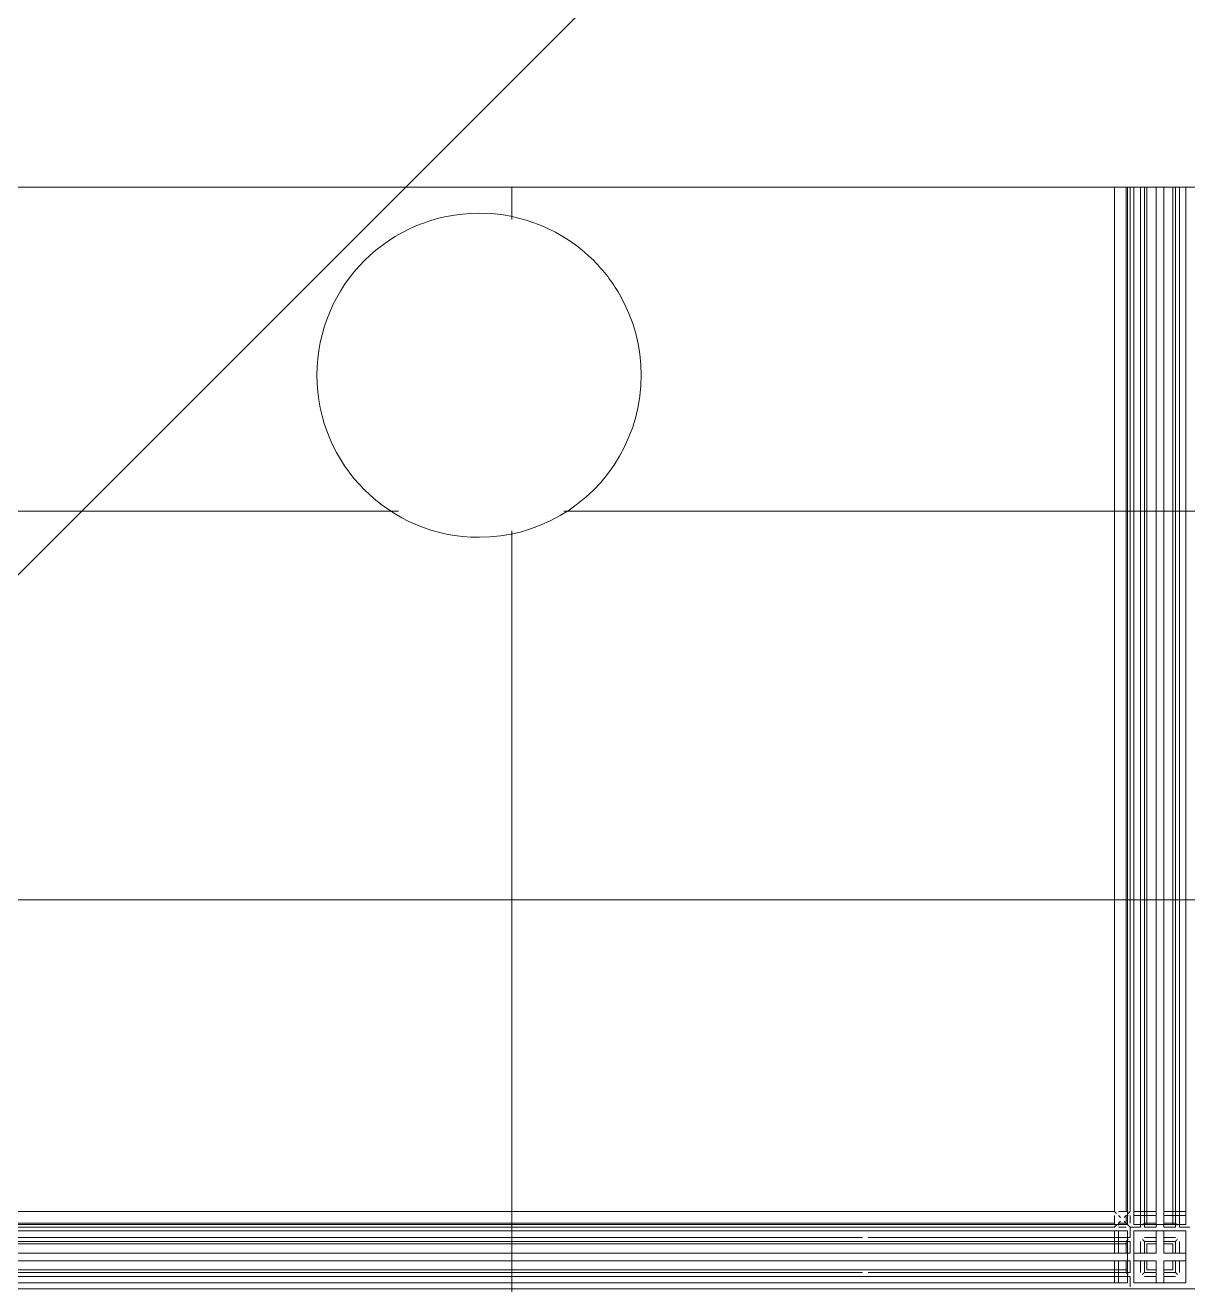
# Model space of a CAD drawing. Header units: millimetres. Extents: x -57519 to 497916, y -349472 to 446842.
# Drawn here: x 314153 to 315049, y 44111 to 45082 of the extents above; entities that cross this region are included whole.
import ezdxf

# ---------------------------------------------------------------- set-up
doc = ezdxf.new("R2010")
doc.units = ezdxf.units.MM
for name, color, linetype, lineweight in [('A-CLNG', 13, 'Continuous', 5), ('A-DETL-GENF', 92, 'Continuous', 5), ('A-FLOR', 192, 'Continuous', 5), ('A-FLOR-PATT', 8, 'Continuous', 5), ('E-LITE-EQPM', 33, 'Continuous', 5)]:
    doc.layers.add(name, color=color, linetype=linetype, lineweight=lineweight)

# ---------------------------------------------------------------- blocks, each defined once
blk = doc.blocks.new('Ceilings 10 - Ceilings 10-14177161-SITE COVERAGE')
at = {"layer": 'A-CLNG'}
for p, q in [((66229.29, 44957.49), (66229.29, 44167.49)), ((66238.29, 44957.49), (66238.29, 44167.49)), ((66239.29, 44957.49), (66239.29, 44157.49)), ((66239.29, 44157.49), (66239.29, 44957.49)), ((66239.29, 44167.49), (66239.29, 44957.49)), ((66239.29, 44167.49), (66239.29, 44957.49)), ((66241.29, 44167.49), (66241.29, 44957.49)), ((66244.29, 44157.49), (66244.29, 44957.49)), ((66244.29, 44157.49), (66244.29, 44957.49)), ((66249.29, 44167.49), (66249.29, 44957.49)), ((66249.29, 44167.49), (66249.29, 44957.49)), ((66252.29, 44167.49), (66252.29, 44957.49)), ((66252.29, 44957.49), (66252.29, 44157.49)), ((66254.29, 44957.49), (66254.29, 44157.49)), ((66254.29, 44157.49), (66254.29, 44957.49)), ((66261.29, 44957.49), (66261.29, 44167.49)), ((66261.29, 44157.49), (66261.29, 44957.49)), ((66267.29, 44957.49), (66267.29, 44157.49)), ((66267.29, 44167.49), (66267.29, 44957.49)), ((66274.29, 44957.49), (66274.29, 44157.49)), ((66274.29, 44157.49), (66274.29, 44957.49)), ((66276.29, 44957.49), (66276.29, 44167.49)), ((66276.29, 44157.49), (66276.29, 44957.49)), ((66279.29, 44957.49), (66279.29, 44167.49)), ((66279.29, 44167.49), (66279.29, 44957.49)), ((66284.29, 44957.49), (66284.29, 44157.49)), ((66284.29, 44157.49), (66284.29, 44957.49)), ((66229.29, 44167.49), (65249.29, 44167.49)), ((66229.29, 44164.49), (66229.29, 44164.28)), ((66229.29, 44164.28), (66229.29, 44164.49)), ((66232.29, 44167.49), (66233.79, 44167.49)), ((66232.73, 44167.49), (66232.29, 44167.49)), ((66233.79, 44167.49), (66232.73, 44167.49)), ((66233.79, 44167.49), (66239.29, 44167.49)), ((66236.79, 44167.49), (66233.79, 44167.49)), ((66238.29, 44167.49), (66236.79, 44167.49)), ((66238.34, 44167.49), (66238.29, 44167.49)), ((66238.29, 44164.49), (66238.29, 44158.49)), ((66238.29, 44164.49), (66238.34, 44164.49)), ((66239.04, 44167.49), (66238.34, 44167.49)), ((66238.34, 44164.49), (66239.04, 44164.49)), ((66239.4, 44167.49), (66239.04, 44167.49)), ((66239.04, 44164.49), (66239.4, 44164.49)), ((66239.29, 44157.49), (66239.29, 44164.49)), ((66239.29, 44164.49), (66239.29, 44162.99)), ((66239.79, 44167.49), (66239.4, 44167.49)), ((66239.4, 44164.49), (66239.79, 44164.49)), ((66241.29, 44158.49), (66241.29, 44164.49)), ((66241.29, 44164.49), (66241.29, 44163.74)), ((66244.29, 44167.49), (66250.79, 44167.49)), ((66261.29, 44167.49), (66244.29, 44167.49)), ((66250.79, 44164.49), (66244.29, 44164.49)), ((66244.29, 44164.49), (66261.29, 44164.49)), ((66249.29, 44157.49), (66249.29, 44167.49)), ((66249.29, 44167.49), (66249.29, 44167.43)), ((66249.29, 44167.43), (66249.29, 44165.99)), ((66249.29, 44165.99), (66249.29, 44157.49)), ((66249.29, 44162.99), (66249.29, 44164.49)), ((66249.29, 44158.49), (66249.29, 44164.49)), ((66252.24, 44167.49), (66250.79, 44167.49)), ((66250.79, 44164.49), (66252.29, 44164.49)), ((66252.29, 44167.49), (66252.24, 44167.49)), ((66252.29, 44165.99), (66252.29, 44167.49)), ((66252.29, 44157.49), (66252.29, 44165.99)), ((66252.29, 44158.49), (66252.29, 44164.49)), ((66252.29, 44164.49), (66252.29, 44162.99)), ((66261.29, 44167.49), (66261.29, 44165.99)), ((66261.29, 44165.99), (66261.29, 44157.49)), ((66261.29, 44164.49), (66261.29, 44157.49)), ((66261.29, 44162.99), (66261.29, 44164.49)), ((66283.99, 44167.49), (66267.29, 44167.49)), ((66267.29, 44165.99), (66267.29, 44167.49)), ((66267.29, 44157.49), (66267.29, 44165.99)), ((66267.29, 44164.49), (66284.08, 44164.49)), ((66267.29, 44164.49), (66267.29, 44162.99)), ((66267.29, 44157.49), (66267.29, 44164.49)), ((66276.29, 44167.49), (66276.29, 44165.99)), ((66276.34, 44167.49), (66276.29, 44167.49)), ((66276.29, 44165.99), (66276.29, 44157.49)), ((66276.29, 44164.49), (66276.29, 44158.49)), ((66276.29, 44162.99), (66276.29, 44164.49)), ((66276.29, 44164.49), (66277.79, 44164.49)), ((66277.79, 44167.49), (66276.34, 44167.49)), ((66277.79, 44167.49), (66283.99, 44167.49)), ((66284.08, 44164.49), (66277.79, 44164.49)), ((66279.29, 44167.49), (66279.29, 44157.49)), ((66279.29, 44167.43), (66279.29, 44167.49)), ((66279.29, 44165.99), (66279.29, 44167.43)), ((66279.29, 44157.49), (66279.29, 44165.99)), ((66279.29, 44158.49), (66279.29, 44164.49)), ((66279.29, 44164.49), (66279.29, 44162.99)), ((65239.29, 44157.49), (66239.29, 44157.49)), ((66239.29, 44157.49), (65239.29, 44157.49)), ((66229.29, 44158.49), (65249.29, 44158.49)), ((65249.29, 44157.49), (66229.29, 44157.49)), ((66229.29, 44157.49), (65249.29, 44157.49)), ((66229.29, 44155.49), (65249.29, 44155.49)), ((66229.29, 44164.28), (66229.29, 44163.37)), ((66229.29, 44163.37), (66229.29, 44164.28)), ((66229.29, 44163.37), (66229.29, 44162.99)), ((66229.29, 44162.99), (66229.29, 44163.37)), ((66229.29, 44162.99), (66229.29, 44157.49)), ((66229.29, 44159.99), (66229.29, 44162.99)), ((66229.29, 44159.24), (66229.29, 44159.99)), ((66229.29, 44158.69), (66229.29, 44159.24)), ((66229.29, 44158.49), (66229.29, 44158.69)), ((66229.29, 44158.43), (66229.29, 44158.49)), ((66229.29, 44158.05), (66229.29, 44158.43)), ((66229.29, 44157.74), (66229.29, 44158.05)), ((66229.29, 44157.37), (66229.29, 44157.74)), ((66229.29, 44156.99), (66229.29, 44157.37)), ((66238.29, 44158.49), (66232.29, 44158.49)), ((66232.29, 44158.49), (66232.29, 44158.43)), ((66232.29, 44158.43), (66232.29, 44157.74)), ((66232.29, 44157.74), (66232.29, 44157.37)), ((66232.29, 44157.49), (66239.29, 44157.49)), ((66232.29, 44157.49), (66233.79, 44157.49)), ((66232.29, 44157.37), (66232.29, 44156.99)), ((66238.29, 44155.49), (66232.29, 44155.49)), ((66232.29, 44155.49), (66233.79, 44155.49)), ((66233.79, 44157.49), (66239.29, 44157.49)), ((66233.79, 44155.49), (66236.79, 44155.49)), ((66236.79, 44155.49), (66238.24, 44155.49)), ((66238.24, 44155.49), (66238.29, 44155.49)), ((66239.29, 44157.49), (66239.29, 44162.99)), ((66241.29, 44163.74), (66241.29, 44162.99)), ((66241.29, 44162.99), (66241.29, 44159.99)), ((66241.29, 44159.99), (66241.29, 44159.6)), ((66241.29, 44159.6), (66241.29, 44159.24)), ((66241.29, 44159.24), (66241.29, 44158.69)), ((66241.29, 44158.69), (66241.29, 44158.49)), ((66249.29, 44155.49), (66241.29, 44155.49)), ((66241.29, 44147.49), (66241.29, 44155.49)), ((66244.29, 44157.49), (66284.29, 44157.49)), ((66284.29, 44157.49), (66244.29, 44157.49)), ((66249.29, 44159.99), (66249.29, 44162.99)), ((66249.29, 44158.49), (66249.29, 44159.99)), ((66249.29, 44156.99), (66249.29, 44155.49)), ((66252.29, 44162.99), (66252.29, 44159.99)), ((66252.29, 44159.99), (66252.29, 44158.49)), ((66261.29, 44158.49), (66252.29, 44158.49)), ((66252.29, 44156.6), (66252.29, 44156.99)), ((66252.29, 44155.54), (66252.29, 44156.6)), ((66252.29, 44155.49), (66252.29, 44155.54)), ((66261.29, 44155.49), (66252.29, 44155.49)), ((66261.29, 44159.99), (66261.29, 44162.99)), ((66261.29, 44158.49), (66261.29, 44159.99)), ((66261.29, 44157.37), (66261.29, 44158.49)), ((66261.29, 44156.99), (66261.29, 44157.37)), ((66261.29, 44156.99), (66261.29, 44155.92)), ((66261.29, 44155.92), (66261.29, 44155.49)), ((66267.29, 44162.99), (66267.29, 44159.99)), ((66267.29, 44159.99), (66267.29, 44158.49)), ((66276.29, 44158.49), (66267.29, 44158.49)), ((66267.29, 44158.49), (66267.29, 44157.37)), ((66267.29, 44157.37), (66267.29, 44156.99)), ((66267.29, 44155.49), (66267.29, 44156.99)), ((66276.29, 44155.49), (66267.29, 44155.49)), ((66276.29, 44159.99), (66276.29, 44162.99)), ((66276.29, 44158.49), (66276.29, 44159.99)), ((66276.29, 44156.99), (66276.29, 44156.6)), ((66276.29, 44156.6), (66276.29, 44155.49)), ((66279.29, 44162.99), (66279.29, 44159.99)), ((66279.29, 44159.99), (66279.29, 44158.49)), ((66279.29, 44156.6), (66279.29, 44156.99)), ((66279.29, 44155.49), (66279.29, 44156.6)), ((66287.29, 44155.49), (66279.29, 44155.49)), ((65239.29, 44152.49), (66239.29, 44152.49)), ((66239.29, 44152.49), (65239.29, 44152.49)), ((65249.29, 44147.49), (66034.88, 44147.49)), ((66034.88, 44147.49), (65249.29, 44147.49)), ((66039.29, 44147.49), (66229.29, 44147.49)), ((66229.29, 44147.49), (66039.29, 44147.49)), ((66229.29, 44152.49), (66229.29, 44135.49)), ((66229.29, 44145.99), (66229.29, 44152.49)), ((66229.29, 44147.49), (66239.29, 44147.49)), ((66229.29, 44147.49), (66229.34, 44147.49)), ((66229.29, 44144.54), (66229.29, 44145.99)), ((66229.34, 44147.49), (66230.79, 44147.49)), ((66239.29, 44147.49), (66230.79, 44147.49)), ((66232.29, 44135.49), (66232.29, 44152.49)), ((66232.29, 44152.49), (66232.29, 44145.99)), ((66238.29, 44147.49), (66232.29, 44147.49)), ((66233.79, 44147.49), (66232.29, 44147.49)), ((66232.29, 44145.99), (66232.29, 44144.49)), ((66236.79, 44147.49), (66233.79, 44147.49)), ((66238.29, 44147.49), (66236.79, 44147.49)), ((66239.29, 44152.49), (66239.29, 44112.49)), ((66239.29, 44112.49), (66239.29, 44152.49)), ((66239.79, 44147.49), (66240.18, 44147.49)), ((66240.18, 44147.49), (66240.85, 44147.49)), ((66240.85, 44147.49), (66241.24, 44147.49)), ((66241.24, 44147.49), (66241.29, 44147.49)), ((66284.29, 44152.49), (66244.29, 44152.49)), ((66244.29, 44112.49), (66244.29, 44152.49)), ((66244.29, 44112.49), (66244.29, 44152.49)), ((66244.29, 44152.49), (66284.29, 44152.49)), ((66252.29, 44147.49), (66254.29, 44147.49)), ((66261.29, 44147.49), (66252.29, 44147.49)), ((66254.29, 44147.49), (66261.29, 44147.49)), ((66261.29, 44152.49), (66261.29, 44135.49)), ((66261.29, 44135.49), (66261.29, 44152.49)), ((66261.29, 44145.99), (66261.29, 44152.49)), ((66261.29, 44147.49), (66261.29, 44142.49)), ((66261.29, 44144.49), (66261.29, 44145.99)), ((66267.29, 44152.49), (66267.29, 44135.49)), ((66267.29, 44152.49), (66267.29, 44145.99)), ((66267.29, 44135.49), (66267.29, 44152.49)), ((66267.29, 44147.49), (66274.29, 44147.49)), ((66276.29, 44147.49), (66267.29, 44147.49)), ((66267.29, 44142.49), (66267.29, 44147.49)), ((66267.29, 44145.99), (66267.29, 44144.49)), ((66274.29, 44147.49), (66276.29, 44147.49)), ((66284.29, 44152.49), (66284.29, 44112.49)), ((66284.29, 44112.49), (66284.29, 44152.49)), ((66239.29, 44144.49), (65239.29, 44144.49)), ((65239.29, 44142.49), (66239.29, 44142.49)), ((66239.29, 44142.49), (65239.29, 44142.49)), ((65239.29, 44135.49), (66239.29, 44135.49)), ((65249.29, 44144.49), (66229.29, 44144.49)), ((66229.29, 44135.49), (65249.29, 44135.49)), ((66229.29, 44144.49), (66229.29, 44144.54)), ((66230.79, 44144.49), (66229.29, 44144.49)), ((66229.29, 44135.49), (66230.79, 44135.49)), ((66230.79, 44144.49), (66239.29, 44144.49)), ((66239.29, 44135.49), (66230.79, 44135.49)), ((66232.29, 44144.49), (66238.29, 44144.49)), ((66232.29, 44144.49), (66233.79, 44144.49)), ((66239.29, 44135.49), (66232.29, 44135.49)), ((66233.79, 44135.49), (66232.29, 44135.49)), ((66233.79, 44144.49), (66236.79, 44144.49)), ((66236.79, 44135.49), (66233.79, 44135.49)), ((66236.79, 44144.49), (66238.29, 44144.49)), ((66238.29, 44135.49), (66236.79, 44135.49)), ((66238.29, 44144.49), (66238.29, 44135.49)), ((66239.4, 44135.49), (66238.29, 44135.49)), ((66239.79, 44135.49), (66239.4, 44135.49)), ((66241.29, 44144.49), (66239.79, 44144.49)), ((66239.79, 44135.49), (66240.18, 44135.49)), ((66240.18, 44135.49), (66240.85, 44135.49)), ((66240.85, 44135.49), (66241.09, 44135.49)), ((66241.09, 44135.49), (66241.29, 44135.49)), ((66241.29, 44135.49), (66241.29, 44144.49)), ((66244.29, 44135.49), (66250.79, 44135.49)), ((66261.29, 44135.49), (66244.29, 44135.49)), ((66244.29, 44135.49), (66261.29, 44135.49)), ((66249.29, 44142.49), (66249.29, 44144.49)), ((66249.29, 44135.49), (66249.29, 44144.49)), ((66249.29, 44135.49), (66249.29, 44142.49)), ((66254.29, 44135.49), (66249.29, 44135.49)), ((66252.29, 44135.49), (66250.79, 44135.49)), ((66252.29, 44144.49), (66261.29, 44144.49)), ((66252.29, 44135.49), (66252.29, 44144.49)), ((66252.29, 44144.49), (66252.29, 44135.49)), ((66261.29, 44144.49), (66252.29, 44144.49)), ((66252.29, 44135.49), (66254.29, 44135.49)), ((66254.29, 44142.49), (66254.29, 44135.49)), ((66254.29, 44142.49), (66261.29, 44142.49)), ((66261.29, 44142.49), (66254.29, 44142.49)), ((66254.29, 44135.49), (66254.29, 44142.49)), ((66261.29, 44142.49), (66261.29, 44144.49)), ((66267.29, 44144.49), (66276.29, 44144.49)), ((66276.29, 44144.49), (66267.29, 44144.49)), ((66267.29, 44144.49), (66267.29, 44142.49)), ((66267.29, 44142.49), (66274.29, 44142.49)), ((66274.29, 44142.49), (66267.29, 44142.49)), ((66267.29, 44135.49), (66284.29, 44135.49)), ((66284.29, 44135.49), (66267.29, 44135.49)), ((66274.29, 44142.49), (66274.29, 44135.49)), ((66274.29, 44135.49), (66274.29, 44142.49)), ((66279.29, 44135.49), (66274.29, 44135.49)), ((66274.29, 44135.49), (66276.29, 44135.49)), ((66276.29, 44144.49), (66276.29, 44135.49)), ((66276.29, 44135.49), (66276.29, 44144.49)), ((66277.79, 44135.49), (66276.29, 44135.49)), ((66277.79, 44135.49), (66284.29, 44135.49)), ((66279.29, 44144.49), (66279.29, 44142.49)), ((66279.29, 44135.49), (66279.29, 44144.49)), ((66279.29, 44142.49), (66279.29, 44135.49)), ((66239.29, 44129.49), (65239.29, 44129.49)), ((65249.29, 44129.49), (66229.29, 44129.49)), ((66230.79, 44129.49), (66229.29, 44129.49)), ((66229.29, 44129.49), (66229.29, 44112.89)), ((66230.79, 44129.49), (66239.29, 44129.49)), ((66232.29, 44129.49), (66239.29, 44129.49)), ((66232.29, 44112.77), (66232.29, 44129.49)), ((66232.29, 44129.49), (66233.79, 44129.49)), ((66233.79, 44129.49), (66236.79, 44129.49)), ((66236.79, 44129.49), (66238.29, 44129.49)), ((66238.29, 44129.49), (66238.29, 44120.49)), ((66238.29, 44129.49), (66239.4, 44129.49)), ((66239.4, 44129.49), (66239.79, 44129.49)), ((66240.54, 44129.49), (66239.79, 44129.49)), ((66241.24, 44129.49), (66240.54, 44129.49)), ((66241.29, 44129.49), (66241.24, 44129.49)), ((66241.29, 44120.49), (66241.29, 44129.49)), ((66250.79, 44129.49), (66244.29, 44129.49)), ((66244.29, 44129.49), (66261.29, 44129.49)), ((66261.29, 44129.49), (66244.29, 44129.49)), ((66249.29, 44129.49), (66254.29, 44129.49)), ((66249.29, 44122.49), (66249.29, 44129.49)), ((66249.29, 44120.49), (66249.29, 44129.49)), ((66250.79, 44129.49), (66252.29, 44129.49)), ((66252.29, 44120.49), (66252.29, 44129.49)), ((66254.29, 44129.49), (66252.29, 44129.49)), ((66252.29, 44129.49), (66252.29, 44120.49)), ((66254.29, 44129.49), (66254.29, 44122.49)), ((66254.29, 44122.49), (66254.29, 44129.49)), ((66261.29, 44129.49), (66261.29, 44112.49)), ((66261.29, 44112.49), (66261.29, 44129.49)), ((66267.29, 44129.49), (66284.29, 44129.49)), ((66267.29, 44129.49), (66267.29, 44112.49)), ((66284.29, 44129.49), (66267.29, 44129.49)), ((66267.29, 44112.49), (66267.29, 44129.49)), ((66274.29, 44129.49), (66279.29, 44129.49)), ((66274.29, 44129.49), (66274.29, 44122.49)), ((66276.29, 44129.49), (66274.29, 44129.49)), ((66274.29, 44122.49), (66274.29, 44129.49)), ((66276.29, 44129.49), (66276.29, 44120.49)), ((66276.29, 44120.49), (66276.29, 44129.49)), ((66276.29, 44129.49), (66277.79, 44129.49)), ((66284.29, 44129.49), (66277.79, 44129.49)), ((66279.29, 44129.49), (66279.29, 44122.49)), ((66279.29, 44120.49), (66279.29, 44129.49)), ((65239.29, 44122.49), (66239.29, 44122.49)), ((66239.29, 44122.49), (65239.29, 44122.49)), ((65239.29, 44120.49), (66034.88, 44120.49)), ((66034.88, 44120.49), (65249.29, 44120.49)), ((66229.29, 44117.49), (65249.29, 44117.49)), ((66229.29, 44117.49), (65249.29, 44117.49)), ((66229.29, 44120.49), (66039.29, 44120.49)), ((66039.29, 44120.49), (66239.29, 44120.49)), ((66229.29, 44120.49), (66230.79, 44120.49)), ((66229.29, 44120.43), (66229.29, 44120.49)), ((66229.29, 44118.99), (66229.29, 44120.43)), ((66229.29, 44112.89), (66229.29, 44118.99)), ((66239.29, 44117.49), (66229.29, 44117.49)), ((66229.34, 44117.49), (66229.29, 44117.49)), ((66230.79, 44117.49), (66229.34, 44117.49)), ((66239.29, 44120.49), (66230.79, 44120.49)), ((66230.79, 44117.49), (66239.29, 44117.49)), ((66238.29, 44120.49), (66232.29, 44120.49)), ((66232.29, 44120.49), (66232.29, 44118.99)), ((66233.79, 44120.49), (66232.29, 44120.49)), ((66232.29, 44118.99), (66232.29, 44112.77)), ((66238.29, 44117.49), (66232.29, 44117.49)), ((66232.29, 44117.49), (66233.79, 44117.49)), ((66236.79, 44120.49), (66233.79, 44120.49)), ((66233.79, 44117.49), (66236.79, 44117.49)), ((66238.29, 44120.49), (66236.79, 44120.49)), ((66236.79, 44117.49), (66238.29, 44117.49)), ((66239.79, 44120.49), (66240.54, 44120.49)), ((66240.54, 44117.49), (66239.79, 44117.49)), ((66240.54, 44120.49), (66241.29, 44120.49)), ((66240.85, 44117.49), (66240.54, 44117.49)), ((66241.09, 44117.49), (66240.85, 44117.49)), ((66241.29, 44117.49), (66241.09, 44117.49)), ((66241.29, 44109.49), (66241.29, 44117.49)), ((66249.29, 44120.49), (66249.29, 44122.49)), ((66261.29, 44120.49), (66252.29, 44120.49)), ((66252.29, 44120.49), (66261.29, 44120.49)), ((66254.29, 44117.49), (66252.29, 44117.49)), ((66261.29, 44117.49), (66252.29, 44117.49)), ((66254.29, 44122.49), (66261.29, 44122.49)), ((66261.29, 44122.49), (66254.29, 44122.49)), ((66261.29, 44117.49), (66254.29, 44117.49)), ((66261.29, 44122.49), (66261.29, 44117.49)), ((66261.29, 44120.49), (66261.29, 44122.49)), ((66261.29, 44118.99), (66261.29, 44120.49)), ((66261.29, 44112.49), (66261.29, 44118.99)), ((66267.29, 44122.49), (66274.29, 44122.49)), ((66274.29, 44122.49), (66267.29, 44122.49)), ((66267.29, 44122.49), (66267.29, 44120.49)), ((66267.29, 44117.49), (66267.29, 44122.49)), ((66276.29, 44120.49), (66267.29, 44120.49)), ((66267.29, 44120.49), (66276.29, 44120.49)), ((66267.29, 44120.49), (66267.29, 44118.99)), ((66267.29, 44118.99), (66267.29, 44112.49)), ((66274.29, 44117.49), (66267.29, 44117.49)), ((66276.29, 44117.49), (66267.29, 44117.49)), ((66276.29, 44117.49), (66274.29, 44117.49)), ((66279.29, 44122.49), (66279.29, 44120.49)), ((66239.29, 44112.49), (65239.29, 44112.49)), ((66239.29, 44112.49), (65239.29, 44112.49)), ((66244.29, 44112.49), (66284.29, 44112.49)), ((66284.29, 44112.49), (66244.29, 44112.49))]:
    blk.add_line(p, q, dxfattribs=at)
for points in [[(66229.29, 44167.49), (66229.29, 44167.48), (66229.3, 44167.47), (66229.33, 44167.45), (66229.35, 44167.43)], [(66229.35, 44167.43), (66229.33, 44167.45), (66229.3, 44167.47), (66229.29, 44167.48), (66229.29, 44167.49)], [(66237.36, 44163.56), (66237.41, 44163.6), (66237.5, 44163.69), (66237.63, 44163.83), (66237.76, 44163.96), (66237.88, 44164.08), (66237.99, 44164.19), (66238.09, 44164.29), (66238.18, 44164.37), (66238.24, 44164.44), (66238.28, 44164.47), (66238.29, 44164.48), (66238.29, 44164.49)], [(66240.88, 44167.07), (66240.92, 44167.11), (66240.99, 44167.19), (66241.09, 44167.29), (66241.18, 44167.37), (66241.22, 44167.41), (66241.24, 44167.43)], [(66241.24, 44167.43), (66241.26, 44167.45), (66241.28, 44167.47), (66241.29, 44167.48), (66241.29, 44167.49)], [(66229.35, 44155.54), (66229.33, 44155.52), (66229.3, 44155.5), (66229.29, 44155.49), (66229.29, 44155.49)], [(66229.7, 44155.9), (66229.67, 44155.86), (66229.59, 44155.78), (66229.49, 44155.68), (66229.41, 44155.6), (66229.37, 44155.56), (66229.35, 44155.54)], [(66233.22, 44159.41), (66233.18, 44159.37), (66233.08, 44159.28), (66232.95, 44159.14), (66232.82, 44159.02), (66232.7, 44158.9), (66232.59, 44158.78), (66232.49, 44158.68), (66232.41, 44158.6), (66232.34, 44158.54), (66232.3, 44158.5), (66232.29, 44158.49), (66232.29, 44158.49)], [(66233.79, 44159.99), (66233.7, 44159.89), (66233.5, 44159.7), (66233.31, 44159.51), (66233.22, 44159.41)], [(66236.79, 44162.99), (66236.89, 44163.08), (66237.08, 44163.27), (66237.27, 44163.46), (66237.36, 44163.56)], [(66239.22, 44157.56), (66239.18, 44157.6), (66239.08, 44157.69), (66238.95, 44157.83), (66238.82, 44157.96), (66238.7, 44158.08), (66238.59, 44158.19), (66238.49, 44158.29), (66238.41, 44158.37), (66238.34, 44158.44), (66238.3, 44158.47), (66238.29, 44158.48), (66238.29, 44158.49)], [(66239.5, 44157.27), (66239.41, 44157.37), (66239.31, 44157.46), (66239.22, 44157.56)], [(66239.79, 44156.99), (66239.7, 44157.08), (66239.6, 44157.18), (66239.5, 44157.27)], [(66240.36, 44156.41), (66240.27, 44156.51), (66240.08, 44156.7), (66239.89, 44156.89), (66239.79, 44156.99)], [(66240.88, 44155.9), (66240.84, 44155.94), (66240.76, 44156.02), (66240.63, 44156.14), (66240.5, 44156.28), (66240.41, 44156.37), (66240.36, 44156.41)], [(66241.09, 44155.69), (66241.06, 44155.72), (66240.99, 44155.78), (66240.92, 44155.86), (66240.88, 44155.9)], [(66241.29, 44155.49), (66241.29, 44155.49), (66241.28, 44155.5), (66241.24, 44155.54), (66241.18, 44155.6), (66241.12, 44155.66), (66241.09, 44155.69)], [(66251.36, 44157.56), (66251.27, 44157.46), (66251.08, 44157.27), (66250.89, 44157.08), (66250.79, 44156.99)], [(66252.29, 44158.49), (66252.29, 44158.48), (66252.28, 44158.47), (66252.24, 44158.44), (66252.18, 44158.37), (66252.09, 44158.29), (66251.99, 44158.19), (66251.88, 44158.08), (66251.76, 44157.96), (66251.63, 44157.83), (66251.5, 44157.69), (66251.41, 44157.6), (66251.36, 44157.56)], [(66277.22, 44157.56), (66277.18, 44157.6), (66277.08, 44157.69), (66276.95, 44157.83), (66276.82, 44157.96), (66276.7, 44158.08), (66276.59, 44158.19), (66276.49, 44158.29), (66276.41, 44158.37), (66276.34, 44158.44), (66276.3, 44158.47), (66276.29, 44158.48), (66276.29, 44158.49)], [(66277.79, 44156.99), (66277.7, 44157.08), (66277.5, 44157.27), (66277.31, 44157.46), (66277.22, 44157.56)], [(66238.29, 44144.49), (66238.29, 44144.49), (66238.3, 44144.5), (66238.34, 44144.54), (66238.41, 44144.6), (66238.49, 44144.68), (66238.59, 44144.78), (66238.7, 44144.9), (66238.82, 44145.02), (66238.95, 44145.14), (66239.08, 44145.28), (66239.18, 44145.37), (66239.22, 44145.41)], [(66239.22, 44145.41), (66239.31, 44145.51), (66239.41, 44145.6), (66239.5, 44145.7)], [(66239.5, 44145.7), (66239.6, 44145.79), (66239.7, 44145.89), (66239.79, 44145.99)], [(66239.22, 44119.56), (66239.18, 44119.6), (66239.08, 44119.69), (66238.95, 44119.83), (66238.82, 44119.96), (66238.7, 44120.08), (66238.59, 44120.19), (66238.49, 44120.29), (66238.41, 44120.37), (66238.34, 44120.44), (66238.3, 44120.47), (66238.29, 44120.48), (66238.29, 44120.49)], [(66239.79, 44118.99), (66239.7, 44119.08), (66239.5, 44119.27), (66239.31, 44119.46), (66239.22, 44119.56)], [(66252.29, 44120.49), (66252.29, 44120.48), (66252.28, 44120.47), (66252.24, 44120.44), (66252.18, 44120.37), (66252.12, 44120.31), (66252.09, 44120.28)]]:
    blk.add_open_spline(points, degree=3, dxfattribs=at)
for points, knots in [([(66229.35, 44167.43), (66229.36, 44167.41), (66229.41, 44167.37), (66229.49, 44167.29), (66229.59, 44167.19), (66229.7, 44167.08), (66229.82, 44166.96), (66229.95, 44166.83), (66230.08, 44166.69), (66230.27, 44166.51), (66230.5, 44166.27), (66230.7, 44166.08), (66230.79, 44165.99)], [-0.8571429, -0.8571429, -0.8571429, -0.8571429, -0.7857143, -0.7142857, -0.6428571, -0.5714286, -0.5, -0.4285714, -0.3571429, -0.2857143, -0.1428571, 0, 0, 0, 0]), ([(66230.79, 44165.99), (66230.7, 44166.08), (66230.5, 44166.27), (66230.27, 44166.51), (66230.08, 44166.69), (66229.95, 44166.83), (66229.82, 44166.96), (66229.7, 44167.08), (66229.59, 44167.19), (66229.49, 44167.29), (66229.41, 44167.37), (66229.36, 44167.41), (66229.35, 44167.43)], [-1, -1, -1, -1, -0.8571429, -0.7142857, -0.6428571, -0.5714286, -0.5, -0.4285714, -0.3571429, -0.2857143, -0.2142857, -0.1428571, -0.1428571, -0.1428571, -0.1428571]), ([(66233.79, 44162.99), (66233.7, 44163.08), (66233.5, 44163.27), (66233.27, 44163.51), (66233.08, 44163.69), (66232.95, 44163.83), (66232.82, 44163.96), (66232.7, 44164.08), (66232.59, 44164.19), (66232.49, 44164.29), (66232.41, 44164.37), (66232.34, 44164.44), (66232.3, 44164.47), (66232.29, 44164.48), (66232.29, 44164.49)], [-1, -1, -1, -1, -0.857143, -0.714286, -0.642857, -0.571429, -0.5, -0.428571, -0.357143, -0.285714, -0.214286, -0.142857, -0.071429, 0, 0, 0, 0]), ([(66232.29, 44164.49), (66232.29, 44164.48), (66232.3, 44164.47), (66232.34, 44164.44), (66232.41, 44164.37), (66232.49, 44164.29), (66232.59, 44164.19), (66232.7, 44164.08), (66232.82, 44163.96), (66232.95, 44163.83), (66233.08, 44163.69), (66233.27, 44163.51), (66233.5, 44163.27), (66233.7, 44163.08), (66233.79, 44162.99)], [-1, -1, -1, -1, -0.928571, -0.857143, -0.785714, -0.714286, -0.642857, -0.571429, -0.5, -0.428571, -0.357143, -0.285714, -0.142857, 0, 0, 0, 0]), ([(66239.79, 44165.99), (66239.89, 44166.08), (66240.08, 44166.27), (66240.32, 44166.51), (66240.5, 44166.69), (66240.63, 44166.83), (66240.76, 44166.96), (66240.84, 44167.04), (66240.88, 44167.07)], [-1, -1, -1, -1, -0.8571429, -0.7142857, -0.6428571, -0.5714286, -0.5, -0.4285714, -0.4285714, -0.4285714, -0.4285714]), ([(66230.79, 44156.99), (66230.7, 44156.89), (66230.5, 44156.7), (66230.27, 44156.46), (66230.08, 44156.28), (66229.95, 44156.14), (66229.82, 44156.02), (66229.74, 44155.94), (66229.7, 44155.9)], [-1, -1, -1, -1, -0.8571429, -0.7142857, -0.6428571, -0.5714286, -0.5, -0.4285714, -0.4285714, -0.4285714, -0.4285714]), ([(66238.29, 44158.49), (66238.29, 44158.49), (66238.28, 44158.5), (66238.24, 44158.54), (66238.18, 44158.6), (66238.09, 44158.68), (66237.99, 44158.78), (66237.88, 44158.9), (66237.76, 44159.02), (66237.63, 44159.14), (66237.5, 44159.28), (66237.32, 44159.46), (66237.08, 44159.7), (66236.89, 44159.89), (66236.79, 44159.99)], [-1, -1, -1, -1, -0.928571, -0.857143, -0.785714, -0.714286, -0.642857, -0.571429, -0.5, -0.428571, -0.357143, -0.285714, -0.142857, 0, 0, 0, 0]), ([(66250.79, 44145.99), (66250.89, 44145.89), (66251.08, 44145.7), (66251.32, 44145.46), (66251.5, 44145.28), (66251.63, 44145.14), (66251.76, 44145.02), (66251.88, 44144.9), (66251.99, 44144.78), (66252.09, 44144.68), (66252.18, 44144.6), (66252.24, 44144.54), (66252.28, 44144.5), (66252.29, 44144.49), (66252.29, 44144.49)], [-1, -1, -1, -1, -0.857143, -0.714286, -0.642857, -0.571429, -0.5, -0.428571, -0.357143, -0.285714, -0.214286, -0.142857, -0.071429, 0, 0, 0, 0]), ([(66276.29, 44144.49), (66276.29, 44144.49), (66276.3, 44144.5), (66276.34, 44144.54), (66276.41, 44144.6), (66276.49, 44144.68), (66276.59, 44144.78), (66276.7, 44144.9), (66276.82, 44145.02), (66276.95, 44145.14), (66277.08, 44145.28), (66277.27, 44145.46), (66277.5, 44145.7), (66277.7, 44145.89), (66277.79, 44145.99)], [-1, -1, -1, -1, -0.928571, -0.857143, -0.785714, -0.714286, -0.642857, -0.571429, -0.5, -0.428571, -0.357143, -0.285714, -0.142857, 0, 0, 0, 0]), ([(66252.09, 44120.28), (66252.06, 44120.25), (66251.99, 44120.19), (66251.88, 44120.08), (66251.76, 44119.96), (66251.63, 44119.83), (66251.5, 44119.69), (66251.32, 44119.51), (66251.08, 44119.27), (66250.89, 44119.08), (66250.79, 44118.99)], [-0.7142857, -0.7142857, -0.7142857, -0.7142857, -0.6428571, -0.5714286, -0.5, -0.4285714, -0.3571429, -0.2857143, -0.1428571, 0, 0, 0, 0]), ([(66277.79, 44118.99), (66277.7, 44119.08), (66277.5, 44119.27), (66277.27, 44119.51), (66277.08, 44119.69), (66276.95, 44119.83), (66276.82, 44119.96), (66276.7, 44120.08), (66276.59, 44120.19), (66276.49, 44120.29), (66276.41, 44120.37), (66276.34, 44120.44), (66276.3, 44120.47), (66276.29, 44120.48), (66276.29, 44120.49)], [-1, -1, -1, -1, -0.857143, -0.714286, -0.642857, -0.571429, -0.5, -0.428571, -0.357143, -0.285714, -0.214286, -0.142857, -0.071429, 0, 0, 0, 0])]:
    blk.add_open_spline(points, degree=3, knots=knots, dxfattribs=at)
blk = doc.blocks.new('DLN_Face Base lighting-01 - 250mm _R_-V455-SITE COVERAGE')
at = {"layer": 'E-LITE-EQPM'}
for start, end in [(360, 120), (120, 135), (135, 180), (180, 360)]:
    blk.add_arc((0, 0), 125, start, end, dxfattribs=at)

msp = doc.modelspace()

# ---------------------------------------------------------------- hatches: boundary and pattern name
at = {"layer": 'A-DETL-GENF'}
h = msp.add_hatch(dxfattribs=at)
h.set_pattern_fill('FP_40', color=250, style=0, pattern_type=2)
h.set_pattern_definition([(45, (248763.4, 0), (-1257.236, 1257.236), []), (45, (248763.4, 1905), (-1257.236, 1257.236), [])])
h.paths.add_polyline_path([(325750.11, -8642.51), (328562.73, -8642.51), (328562.73, 4657.49), (341312.73, 4657.49), (341312.73, 30557.49), (342712.73, 30557.49), (342712.73, 48907.68), (339962.73, 48907.68), (339962.73, 52157.49), (338962.73, 52157.49), (338962.73, 53757.49), (297512.73, 53757.49), (297512.73, 52247.49), (286277.73, 52247.49), (286277.73, 34407.49), (285902.73, 34407.49), (285902.73, 7407.49), (286277.73, 7407.49), (286277.73, -2267.51), (315555.23, -2267.51), (315555.23, -8642.51), (321257.06, -8642.51)], flags=0)
at = {"layer": 'A-FLOR-PATT'}
h = msp.add_hatch(dxfattribs=at)
h.set_pattern_fill('FP_20', color=256, style=0, pattern_type=2)
h.set_pattern_definition([(90, (321127.73, 26107.5), (-600, 4e-14), []), (180, (321127.73, 26107.5), (4e-14, -300), [])])
h.paths.add_polyline_path([(318727.73, 40207.49), (319852.73, 40207.49), (319852.73, 42282.49), (318727.73, 42282.49), (318727.73, 40387.09)], flags=0)
h.paths.add_polyline_path([(319502.73, 40919.99), (319470.38, 40924.24), (319423.3, 40949.72), (319406.21, 40967.2), (319391.37, 40989.99), (319381.48, 41016.52), (319377.73, 41044.99), (319381.99, 41077.34), (319407.47, 41124.41), (319423.3, 41140.25), (319447.73, 41156.35), (319474.26, 41166.24), (319502.73, 41169.99), (319552.88, 41158.35), (319582.16, 41140.25), (319602.73, 41118.24), (319615.9, 41095.61), (319623.98, 41073.46), (319627.73, 41044.99), (319623.47, 41012.63), (319598, 40965.56), (319580.51, 40948.46), (319557.73, 40933.63), (319531.2, 40923.73)], flags=0)
h.paths.add_polyline_path([(319502.73, 41878.32), (319470.38, 41882.57), (319423.3, 41908.05), (319406.21, 41925.53), (319391.37, 41948.32), (319381.48, 41974.85), (319377.73, 42003.32), (319381.99, 42035.67), (319407.47, 42082.74), (319423.3, 42098.58), (319447.73, 42114.68), (319474.26, 42124.57), (319502.73, 42128.32), (319552.88, 42116.68), (319582.16, 42098.58), (319602.73, 42076.57), (319615.9, 42053.94), (319623.98, 42031.79), (319627.73, 42003.32), (319623.47, 41970.96), (319598, 41923.89), (319580.51, 41906.79), (319557.73, 41891.96), (319531.2, 41882.06)], flags=0)
h.paths.add_polyline_path([(319502.73, 42882.49), (319470.38, 42886.74), (319423.3, 42912.22), (319406.21, 42929.7), (319391.71, 42951.68), (319381.48, 42979.02), (319379.24, 43018.94), (319381.99, 43039.84), (319407.47, 43086.91), (319423.3, 43102.75), (319447.73, 43118.85), (319474.26, 43128.74), (319502.73, 43132.49), (319552.88, 43120.85), (319582.16, 43102.75), (319599.26, 43085.27), (319615.9, 43058.11), (319623.98, 43035.96), (319627.73, 43007.49), (319623.47, 42975.13), (319598, 42928.06), (319580.51, 42910.96), (319557.73, 42896.13), (319531.2, 42886.23)], flags=0)
h.paths.add_polyline_path([(313944.23, 42882.49), (317127.73, 42882.49), (317127.73, 44132.49), (317277.73, 44128.64), (317277.73, 42882.49), (319852.73, 42882.49), (319852.73, 44957.49), (318727.73, 44957.49), (318732.95, 43632.49), (318733.73, 43632.49), (318733.73, 43538.49), (318927.73, 43538.49), (318927.73, 43532.49), (318527.73, 43532.49), (318527.73, 44957.49), (312652.73, 44957.49), (312652.73, 42882.49), (313944.17, 42882.49)], flags=0)
h.paths.add_polyline_path([(317902.73, 43182.49), (317870.38, 43186.74), (317823.3, 43212.22), (317806.21, 43229.7), (317791.37, 43252.49), (317781.48, 43279.02), (317777.73, 43307.49), (317781.99, 43339.84), (317807.47, 43386.91), (317823.3, 43402.75), (317847.73, 43418.85), (317887.28, 43430.45), (317902.73, 43432.49), (317952.88, 43420.85), (317982.16, 43402.75), (317999.26, 43385.27), (318015.9, 43358.11), (318024.61, 43331.21), (318027.73, 43307.49), (318023.47, 43275.13), (317998, 43228.06), (317980.51, 43210.96), (317957.73, 43196.13), (317931.2, 43186.23)], flags=0)
h.paths.add_polyline_path([(316602.73, 43232.49), (316565.23, 43242.53), (316537.78, 43269.99), (316527.73, 43307.49), (316537.78, 43344.99), (316565.23, 43372.44), (316602.73, 43382.49), (316640.23, 43372.44), (316667.68, 43344.99), (316677.73, 43307.49), (316667.68, 43269.99), (316640.23, 43242.53), (316618.26, 43234.53)], flags=0)
h.paths.add_polyline_path([(315552.73, 43232.49), (315515.23, 43242.53), (315487.78, 43269.99), (315477.73, 43307.49), (315488.42, 43345.82), (315515.23, 43372.44), (315552.73, 43382.49), (315590.23, 43372.44), (315617.68, 43344.99), (315627.73, 43307.49), (315617.68, 43269.99), (315590.23, 43242.53), (315568.26, 43234.53)], flags=0)
h.paths.add_polyline_path([(314502.73, 43232.49), (314465.23, 43242.53), (314437.78, 43269.99), (314427.73, 43307.49), (314437.78, 43344.99), (314465.23, 43372.44), (314502.73, 43382.49), (314540.23, 43372.44), (314567.68, 43344.99), (314577.73, 43307.49), (314567.68, 43269.99), (314540.23, 43242.53), (314517.5, 43234.43)], flags=0)
h.paths.add_polyline_path([(313302.73, 43232.49), (313265.23, 43242.53), (313237.78, 43269.99), (313227.73, 43307.49), (313237.78, 43344.99), (313265.23, 43372.44), (313302.73, 43382.49), (313340.23, 43372.44), (313367.68, 43344.99), (313377.73, 43307.49), (313367.68, 43269.99), (313340.23, 43242.53), (313307.72, 43233.14)], flags=0)
h.paths.add_polyline_path([(319502.73, 43990.82), (319470.38, 43995.08), (319423.3, 44020.56), (319405.17, 44039.39), (319391.37, 44060.82), (319381.48, 44087.35), (319377.73, 44115.82), (319381.99, 44148.17), (319407.47, 44195.25), (319427.69, 44214.45), (319447.73, 44227.18), (319474.26, 44237.07), (319502.73, 44240.82), (319552.88, 44229.19), (319582.16, 44211.08), (319599.5, 44193.29), (319615.9, 44166.45), (319623.98, 44144.29), (319627.73, 44115.82), (319623.47, 44083.47), (319598, 44036.39), (319580.51, 44019.3), (319557.73, 44004.46), (319531.2, 43994.57)], flags=0)
h.paths.add_polyline_path([(317024.03, 44166.73), (317024.01, 44166.74), (317044.84, 44166.73)], flags=0)
h.paths.add_polyline_path([(317902.73, 44682.49), (317870.38, 44686.74), (317823.3, 44712.22), (317806.21, 44729.7), (317791.37, 44752.49), (317781.48, 44779.02), (317777.73, 44807.49), (317781.99, 44839.84), (317807.47, 44886.91), (317823.3, 44902.75), (317847.73, 44918.85), (317887.28, 44930.45), (317902.73, 44932.49), (317952.88, 44920.85), (317982.16, 44902.75), (317999.26, 44885.27), (318015.9, 44858.11), (318023.98, 44835.96), (318027.18, 44803.27), (318023.47, 44775.13), (317998, 44728.06), (317980.51, 44710.96), (317957.73, 44696.13), (317931.2, 44686.23)], flags=0)
h.paths.add_polyline_path([(315552.73, 44682.49), (315520.38, 44686.74), (315473.3, 44712.22), (315456.21, 44729.7), (315441.37, 44752.49), (315431.48, 44779.02), (315427.73, 44807.49), (315431.99, 44839.84), (315458, 44887.6), (315479.62, 44907.6), (315497.73, 44918.85), (315524.26, 44928.74), (315552.73, 44932.49), (315602.88, 44920.85), (315632.16, 44902.75), (315649.26, 44885.27), (315665.9, 44858.11), (315673.98, 44835.96), (315675.12, 44787.66), (315673.47, 44775.13), (315648, 44728.06), (315630.51, 44710.96), (315607.73, 44696.13), (315581.2, 44686.23)], flags=0)
h.paths.add_polyline_path([(316602.73, 44682.49), (316570.38, 44686.74), (316523.3, 44712.22), (316506.21, 44729.7), (316491.37, 44752.49), (316481.48, 44779.02), (316477.73, 44807.49), (316483.21, 44842.78), (316507.47, 44886.91), (316523.3, 44902.75), (316547.73, 44918.85), (316577.73, 44929.19), (316602.73, 44932.49), (316652.88, 44920.85), (316682.16, 44902.75), (316699.26, 44885.27), (316715.9, 44858.11), (316723.98, 44835.96), (316727.18, 44803.27), (316723.47, 44775.13), (316698, 44728.06), (316680.51, 44710.96), (316657.73, 44696.13), (316631.2, 44686.23)], flags=0)
h.paths.add_polyline_path([(313302.73, 44682.49), (313270.38, 44686.74), (313223.3, 44712.22), (313206.21, 44729.7), (313191.37, 44752.49), (313181.48, 44779.02), (313177.73, 44807.49), (313181.99, 44839.84), (313207.47, 44886.91), (313223.3, 44902.75), (313247.73, 44918.85), (313275.25, 44928.87), (313302.73, 44932.49), (313352.88, 44920.85), (313382.16, 44902.75), (313399.26, 44885.27), (313415.9, 44858.11), (313423.98, 44835.96), (313427.18, 44803.27), (313419.36, 44765.21), (313398, 44728.06), (313380.51, 44710.96), (313357.73, 44696.13), (313331.2, 44686.23)], flags=0)
h.paths.add_polyline_path([(314502.73, 44687.49), (314470.38, 44691.74), (314423.3, 44717.22), (314406.21, 44734.7), (314391.37, 44757.49), (314381.48, 44784.02), (314377.73, 44812.49), (314381.99, 44844.84), (314407.47, 44891.91), (314423.3, 44907.75), (314447.73, 44923.85), (314474.26, 44933.74), (314517.5, 44935.54), (314552.88, 44925.85), (314582.16, 44907.75), (314599.26, 44890.27), (314615.9, 44863.11), (314623.98, 44840.96), (314626.52, 44803.27), (314623.47, 44780.13), (314598, 44733.06), (314580.51, 44715.96), (314557.73, 44701.13), (314517.5, 44689.43)], flags=0)
h.paths.add_polyline_path([(316577.73, 45557.49), (316627.73, 45557.49), (316627.73, 45882.49), (314027.73, 45882.49), (314027.73, 45557.49), (316483.21, 45557.49)], flags=0)
h.paths.add_polyline_path([(318727.73, 45557.49), (319852.73, 45557.49), (319852.73, 48182.49), (313963.84, 48182.49), (313963.84, 46682.49), (317277.73, 46682.49), (317277.73, 47032.49), (318627.73, 47032.49), (318627.73, 47038.49), (318721.73, 47038.49), (318721.73, 47232.49), (318727.73, 47232.49), (318727.73, 45686.51)], flags=0)
h.paths.add_polyline_path([(316103.74, 45686.51), (316103.73, 45686.51), (316103.73, 45882.49)], flags=0)
h.paths.add_polyline_path([(319502.73, 46324.15), (319470.38, 46328.41), (319423.3, 46353.89), (319406.21, 46371.37), (319391.37, 46394.15), (319381.48, 46420.68), (319377.73, 46449.15), (319381.99, 46481.5), (319407.47, 46528.58), (319423.3, 46544.41), (319447.73, 46560.51), (319474.26, 46570.4), (319502.73, 46574.15), (319552.88, 46562.52), (319582.16, 46544.41), (319599.26, 46526.93), (319615.9, 46499.78), (319623.98, 46477.62), (319627.73, 46449.15), (319623.47, 46416.8), (319598, 46369.72), (319580.51, 46352.62), (319557.73, 46337.79), (319531.2, 46327.9)], flags=0)
h.paths.add_polyline_path([(313009.41, 46382.49), (313813.84, 46382.49), (313813.84, 48182.49), (312652.73, 48182.49), (312652.73, 46382.49), (313009.29, 46382.49)], flags=0)
h.paths.add_polyline_path([(317198.71, 47047.68), (317198.7, 47047.69), (317227.73, 47047.69)], flags=0)
h.paths.add_polyline_path([(314829.69, 47747.4), (314829.68, 47747.4), (314829.68, 47963.21)], flags=0)
h.paths.add_polyline_path([(314829.69, 47452.99), (314829.68, 47452.99), (314829.69, 47747.4)], flags=0)
h.paths.add_polyline_path([(314829.69, 47388.8), (314829.68, 47388.81), (314829.69, 47452.99)], flags=0)
h.paths.add_polyline_path([(314823.69, 47747.4), (314823.68, 47747.4), (314823.68, 47965.53)], flags=0)
h.paths.add_polyline_path([(314823.69, 47452.99), (314823.68, 47452.99), (314823.69, 47747.4)], flags=0)
h.paths.add_polyline_path([(314823.69, 47390.99), (314823.68, 47390.99), (314823.69, 47452.99)], flags=0)
h.paths.add_polyline_path([(314785.69, 47747.4), (314785.68, 47747.4), (314785.68, 47980.22)], flags=0)
h.paths.add_polyline_path([(314785.69, 47452.99), (314785.68, 47452.99), (314785.69, 47747.4)], flags=0)
h.paths.add_polyline_path([(314785.69, 47404.84), (314785.68, 47404.85), (314785.69, 47452.99)], flags=0)
h.paths.add_polyline_path([(314771.69, 47747.4), (314771.68, 47747.4), (314771.68, 47985.63)], flags=0)
h.paths.add_polyline_path([(314771.69, 47452.99), (314771.68, 47452.99), (314771.69, 47747.4)], flags=0)
h.paths.add_polyline_path([(314771.69, 47409.95), (314771.68, 47409.95), (314771.69, 47452.99)], flags=0)
h.paths.add_polyline_path([(312965.69, 47747.4), (312965.68, 47747.4), (312965.68, 48041.81)], flags=0)
h.paths.add_polyline_path([(312951.69, 47747.4), (312951.68, 47747.4), (312951.68, 48041.81)], flags=0)
h.paths.add_polyline_path([(313009.69, 47747.4), (313009.68, 47747.4), (313009.68, 48041.81)], flags=0)
h.paths.add_polyline_path([(313009.69, 47452.99), (313009.68, 47452.99), (313009.69, 47747.4)], flags=0)
h.paths.add_polyline_path([(313003.69, 47747.4), (313003.68, 47747.4), (313003.68, 48041.81)], flags=0)
h.paths.add_polyline_path([(313003.69, 47452.99), (313003.68, 47452.99), (313003.69, 47747.4)], flags=0)
h.paths.add_polyline_path([(319502.73, 47532.49), (319470.38, 47536.74), (319423.3, 47562.22), (319405.62, 47580.47), (319391.37, 47602.49), (319381.48, 47629.02), (319377.73, 47657.49), (319381.99, 47689.84), (319407.47, 47736.91), (319423.3, 47752.75), (319447.73, 47768.85), (319474.26, 47778.74), (319502.73, 47782.49), (319552.88, 47770.85), (319582.16, 47752.75), (319599.84, 47734.51), (319615.9, 47708.11), (319623.98, 47685.96), (319627.73, 47657.49), (319623.47, 47625.13), (319598, 47578.06), (319580.51, 47560.96), (319557.73, 47546.13), (319531.2, 47536.23)], flags=0)
h.paths.add_polyline_path([(317982.73, 47532.49), (317950.38, 47536.74), (317903.3, 47562.22), (317887.28, 47578.3), (317871.37, 47602.49), (317861.48, 47629.02), (317857.73, 47657.49), (317861.99, 47689.84), (317887.47, 47736.91), (317905.27, 47754.26), (317927.73, 47768.85), (317954.26, 47778.74), (317982.73, 47782.49), (318033.56, 47770.57), (318062.16, 47752.75), (318079.26, 47735.27), (318095.9, 47708.11), (318103.98, 47685.96), (318107.73, 47657.49), (318103.47, 47625.13), (318078, 47578.06), (318060.51, 47560.96), (318037.73, 47546.13), (318011.2, 47536.23)], flags=0)
h.paths.add_polyline_path([(316162.73, 47532.49), (316130.38, 47536.74), (316083.3, 47562.22), (316066.21, 47579.7), (316051.37, 47602.49), (316041.48, 47629.02), (316037.73, 47657.49), (316041.99, 47689.84), (316067.47, 47736.91), (316083.3, 47752.75), (316107.73, 47768.85), (316145.78, 47780.25), (316162.73, 47782.49), (316202.39, 47775.2), (316242.16, 47752.75), (316259.26, 47735.27), (316275.9, 47708.11), (316283.98, 47685.96), (316287.73, 47657.49), (316283.47, 47625.13), (316258, 47578.06), (316240.51, 47560.96), (316217.73, 47546.13), (316191.2, 47536.23)], flags=0)
h.paths.add_polyline_path([(314342.73, 47532.49), (314310.38, 47536.74), (314263.3, 47562.22), (314246.21, 47579.7), (314229.2, 47607.73), (314221.48, 47629.02), (314217.73, 47657.49), (314221.99, 47689.84), (314247.47, 47736.91), (314263.3, 47752.75), (314287.73, 47768.85), (314314.26, 47778.74), (314342.73, 47782.49), (314392.88, 47770.85), (314422.16, 47752.75), (314439.26, 47735.27), (314455.9, 47708.11), (314463.98, 47685.96), (314467.73, 47657.49), (314463.47, 47625.13), (314438, 47578.06), (314420.51, 47560.96), (314397.73, 47546.13), (314371.2, 47536.23)], flags=0)
h.paths.add_polyline_path([(313427.73, 47582.49), (313390.23, 47592.53), (313362.78, 47619.99), (313352.73, 47657.49), (313362.78, 47694.99), (313390.23, 47722.44), (313427.73, 47732.49), (313465.23, 47722.44), (313492.68, 47694.99), (313502.73, 47657.49), (313492.68, 47619.99), (313465.23, 47592.53), (313443.26, 47584.53)], flags=0)
h.paths.add_polyline_path([(312652.73, 48782.49), (319852.73, 48782.49), (319852.73, 49002.41), (319841.2, 48998.73), (319812.73, 48994.99), (319780.38, 48999.24), (319733.3, 49024.72), (319716.21, 49042.2), (319701.37, 49064.99), (319691.48, 49091.52), (319687.73, 49119.99), (319691.99, 49152.34), (319717.47, 49199.41), (319738.79, 49219.46), (319757.73, 49231.35), (319784.26, 49241.24), (319812.73, 49244.99), (319852.73, 49244.99), (319850.23, 50182.53), (319812.73, 50172.49), (319775.23, 50182.53), (319747.78, 50209.99), (319737.84, 50248.33), (319747.78, 50284.99), (319775.23, 50312.44), (319812.73, 50322.49), (319850.25, 50312.42), (319852.73, 50312.75), (319852.73, 50982.49), (312652.73, 50982.49), (312652.73, 48925.05)], flags=0)
h.paths.add_polyline_path([(317982.73, 48994.99), (317950.38, 48999.24), (317903.3, 49024.72), (317887.28, 49040.8), (317871.37, 49064.99), (317861.48, 49091.52), (317857.73, 49119.99), (317861.99, 49152.34), (317887.47, 49199.41), (317908.79, 49219.46), (317927.73, 49231.35), (317954.26, 49241.24), (317982.73, 49244.99), (318032.88, 49233.35), (318062.16, 49215.25), (318079.26, 49197.77), (318095.9, 49170.61), (318103.98, 49148.46), (318107.73, 49119.99), (318103.47, 49087.63), (318078, 49040.56), (318060.51, 49023.46), (318037.73, 49008.63), (318011.2, 48998.73)], flags=0)
h.paths.add_polyline_path([(317072.73, 48994.99), (317040.38, 48999.24), (316993.3, 49024.72), (316976.21, 49042.2), (316961.37, 49064.99), (316951.48, 49091.52), (316947.73, 49119.99), (316951.99, 49152.34), (316977.47, 49199.41), (316998.79, 49219.46), (317017.73, 49231.35), (317044.26, 49241.24), (317072.73, 49244.99), (317122.88, 49233.35), (317152.16, 49215.25), (317169.26, 49197.77), (317185.9, 49170.61), (317193.98, 49148.46), (317197.73, 49119.99), (317193.47, 49087.63), (317168, 49040.56), (317150.51, 49023.46), (317127.73, 49008.63), (317101.2, 48998.73)], flags=0)
h.paths.add_polyline_path([(315242.73, 48994.99), (315210.38, 48999.24), (315163.3, 49024.72), (315146.21, 49042.2), (315131.37, 49064.99), (315121.48, 49091.52), (315117.73, 49119.99), (315121.99, 49152.34), (315147.47, 49199.41), (315168.79, 49219.46), (315187.73, 49231.35), (315214.26, 49241.24), (315242.73, 49244.99), (315292.88, 49233.35), (315322.16, 49215.25), (315339.26, 49197.77), (315355.9, 49170.61), (315363.98, 49148.46), (315367.73, 49119.99), (315359.95, 49079.12), (315338, 49040.56), (315320.51, 49023.46), (315297.73, 49008.63), (315271.2, 48998.73)], flags=0)
h.paths.add_polyline_path([(316162.73, 48994.99), (316130.38, 48999.24), (316083.3, 49024.72), (316066.21, 49042.2), (316051.37, 49064.99), (316041.48, 49091.52), (316037.73, 49119.99), (316045.1, 49159.84), (316067.47, 49199.41), (316088.79, 49219.46), (316107.73, 49231.35), (316134.26, 49241.24), (316162.73, 49244.99), (316202.39, 49237.7), (316242.16, 49215.25), (316259.26, 49197.77), (316275.9, 49170.61), (316283.98, 49148.46), (316287.73, 49119.99), (316283.47, 49087.63), (316258, 49040.56), (316240.51, 49023.46), (316217.73, 49008.63), (316191.2, 48998.73)], flags=0)
h.paths.add_polyline_path([(314342.73, 48994.99), (314310.38, 48999.24), (314263.3, 49024.72), (314246.21, 49042.2), (314231.37, 49064.99), (314221.48, 49091.52), (314217.73, 49119.99), (314221.99, 49152.34), (314247.47, 49199.41), (314268.79, 49219.46), (314287.73, 49231.35), (314314.26, 49241.24), (314342.73, 49244.99), (314392.88, 49233.35), (314422.16, 49215.25), (314439.26, 49197.77), (314455.9, 49170.61), (314463.98, 49148.46), (314467.73, 49119.99), (314463.47, 49087.63), (314438, 49040.56), (314420.51, 49023.46), (314397.73, 49008.63), (314371.2, 48998.73)], flags=0)
h.paths.add_polyline_path([(316631.23, 49675.52), (316631.23, 49675.54), (316637.73, 49675.54)], flags=0)
h.paths.add_polyline_path([(318417.73, 49675.52), (318417.73, 49675.54), (318424.23, 49675.54)], flags=0)
h.paths.add_polyline_path([(316597.73, 49675.52), (316597.73, 49675.54), (316604.23, 49675.54)], flags=0)
h.paths.add_polyline_path([(316764.02, 49675.52), (316764.02, 49675.54), (316957.21, 49675.53)], flags=0)
h.paths.add_polyline_path([(316652.68, 49675.52), (316652.73, 49675.54), (316652.72, 49675.52)], flags=0)
h.paths.add_polyline_path([(317044.84, 49675.52), (317044.84, 49675.54), (317325.65, 49675.52)], flags=0)
h.paths.add_polyline_path([(318451.23, 49675.52), (318451.23, 49675.54), (318457.73, 49675.54)], flags=0)
h.paths.add_polyline_path([(316483.21, 49675.52), (316483.21, 49675.54), (316582.73, 49675.52)], flags=0)
h.paths.add_polyline_path([(316202.39, 49675.52), (316202.39, 49675.54), (316483.21, 49675.52)], flags=0)
h.paths.add_polyline_path([(318871.53, 49675.52), (318871.54, 49675.54), (319010.54, 49675.54)], flags=0)
h.paths.add_polyline_path([(318729.73, 49675.52), (318729.73, 49675.54), (318871.53, 49675.52)], flags=0)
h.paths.add_polyline_path([(318589.32, 49675.52), (318589.32, 49675.54), (318729.73, 49675.52)], flags=0)
h.paths.add_polyline_path([(318877.97, 49681.52), (318877.99, 49681.54), (319010.54, 49681.54)], flags=0)
h.paths.add_polyline_path([(318729.73, 49681.52), (318729.73, 49681.54), (318877.97, 49681.52)], flags=0)
h.paths.add_polyline_path([(316631.23, 49681.52), (316631.23, 49681.54), (316637.73, 49681.54)], flags=0)
h.paths.add_polyline_path([(317044.84, 49681.52), (317044.84, 49681.54), (317191.85, 49681.52)], flags=0)
h.paths.add_polyline_path([(316764.02, 49681.52), (316764.02, 49681.54), (316937.76, 49681.53)], flags=0)
h.paths.add_polyline_path([(316597.73, 49681.52), (316597.73, 49681.54), (316604.23, 49681.54)], flags=0)
h.paths.add_polyline_path([(318451.23, 49681.52), (318451.23, 49681.54), (318457.73, 49681.54)], flags=0)
h.paths.add_polyline_path([(318417.73, 49681.52), (318417.73, 49681.54), (318424.23, 49681.54)], flags=0)
h.paths.add_polyline_path([(316597.73, 49719.52), (316597.73, 49719.54), (316604.23, 49719.54)], flags=0)
h.paths.add_polyline_path([(316631.23, 49719.52), (316631.23, 49719.54), (316637.73, 49719.54)], flags=0)
h.paths.add_polyline_path([(316483.21, 49719.52), (316483.21, 49719.54), (316582.73, 49719.52)], flags=0)
h.paths.add_polyline_path([(318729.73, 49719.52), (318729.73, 49719.54), (318918.82, 49719.54)], flags=0)
h.paths.add_polyline_path([(316764.02, 49719.52), (316764.02, 49719.54), (316800.73, 49719.53)], flags=0)
h.paths.add_polyline_path([(318168.1, 49719.52), (318168.1, 49719.54), (318238.63, 49719.53)], flags=0)
h.paths.add_polyline_path([(318417.73, 49719.52), (318417.73, 49719.54), (318424.23, 49719.54)], flags=0)
h.paths.add_polyline_path([(317044.84, 49719.52), (317044.84, 49719.54), (317325.65, 49719.52)], flags=0)
h.paths.add_polyline_path([(318451.23, 49719.52), (318451.23, 49719.54), (318457.73, 49719.54)], flags=0)
h.paths.add_polyline_path([(316652.73, 49733.52), (316652.73, 49733.54), (316764.02, 49733.52)], flags=0)
h.paths.add_polyline_path([(318451.23, 49733.52), (318451.23, 49733.54), (318457.73, 49733.54)], flags=0)
h.paths.add_polyline_path([(316597.73, 49733.52), (316597.73, 49733.54), (316604.23, 49733.54)], flags=0)
h.paths.add_polyline_path([(318417.73, 49733.52), (318417.73, 49733.54), (318424.23, 49733.54)], flags=0)
h.paths.add_polyline_path([(318729.73, 49733.52), (318729.73, 49733.54), (318933.86, 49733.54)], flags=0)
h.paths.add_polyline_path([(318589.32, 49733.52), (318589.32, 49733.54), (318729.73, 49733.52)], flags=0)
h.paths.add_polyline_path([(316631.23, 49733.52), (316631.23, 49733.54), (316637.73, 49733.54)], flags=0)
h.paths.add_polyline_path([(317044.84, 49733.52), (317044.84, 49733.54), (317325.65, 49733.52)], flags=0)
h.paths.add_polyline_path([(318168.1, 49733.52), (318168.1, 49733.54), (318402.78, 49733.52)], flags=0)
h.paths.add_polyline_path([(315733.74, 50247.49), (315733.72, 50247.49), (315733.73, 50397.11)], flags=0)
h.paths.add_polyline_path([(316643.74, 50397.11), (316643.73, 50397.11), (316643.73, 50623.81)], flags=0)
h.paths.add_polyline_path([(317982.73, 50172.49), (317945.23, 50182.53), (317917.78, 50209.99), (317907.73, 50247.49), (317917.78, 50284.99), (317945.23, 50312.44), (317982.73, 50322.49), (318020.23, 50312.44), (318047.68, 50284.99), (318057.73, 50247.49), (318047.68, 50209.99), (318020.23, 50182.53), (317998.26, 50174.53)], flags=0)
h.paths.add_polyline_path([(318892.73, 50172.49), (318855.23, 50182.53), (318827.78, 50209.99), (318817.73, 50247.49), (318827.78, 50284.99), (318855.23, 50312.44), (318892.73, 50322.49), (318930.23, 50312.44), (318957.68, 50284.99), (318967.73, 50247.49), (318957.68, 50209.99), (318930.23, 50182.53), (318908.26, 50174.53)], flags=0)
h.paths.add_polyline_path([(315242.73, 50172.49), (315205.23, 50182.53), (315177.78, 50209.99), (315167.73, 50247.49), (315177.78, 50284.99), (315205.23, 50312.44), (315242.73, 50322.49), (315280.23, 50312.44), (315307.68, 50284.99), (315317.73, 50247.49), (315307.68, 50209.99), (315280.23, 50182.53), (315258.26, 50174.53)], flags=0)
h.paths.add_polyline_path([(316162.73, 50172.49), (316125.23, 50182.53), (316097.78, 50209.99), (316087.73, 50247.49), (316097.78, 50284.99), (316125.23, 50312.44), (316162.73, 50322.49), (316200.25, 50312.42), (316227.68, 50284.99), (316237.73, 50247.49), (316227.68, 50209.99), (316200.23, 50182.53), (316178.26, 50174.53)], flags=0)
h.paths.add_polyline_path([(317072.73, 50172.49), (317035.23, 50182.53), (317007.78, 50209.99), (316997.73, 50247.49), (317007.78, 50284.99), (317035.23, 50312.44), (317072.73, 50322.49), (317110.23, 50312.44), (317137.68, 50284.99), (317147.73, 50247.49), (317137.68, 50209.99), (317110.23, 50182.53), (317088.26, 50174.53)], flags=0)
h.paths.add_polyline_path([(314342.73, 50172.49), (314305.23, 50182.53), (314277.78, 50209.99), (314267.73, 50247.49), (314277.78, 50284.99), (314305.23, 50312.44), (314342.73, 50322.49), (314380.23, 50312.44), (314407.68, 50284.99), (314417.73, 50247.49), (314407.68, 50209.99), (314380.23, 50182.53), (314358.26, 50174.53)], flags=0)
h.paths.add_polyline_path([(313427.73, 50172.49), (313390.23, 50182.53), (313362.78, 50209.99), (313352.73, 50247.49), (313362.78, 50284.99), (313390.23, 50312.44), (313427.73, 50322.49), (313465.23, 50312.44), (313492.68, 50284.99), (313502.73, 50247.49), (313492.68, 50209.99), (313465.23, 50182.53), (313443.26, 50174.53)], flags=0)

# ---------------------------------------------------------------- linework, layer by layer
at = {"layer": 'A-CLNG'}
for p, q in [((315017.73, 44157.49), (315017.73, 44957.49)), ((315037.73, 44957.49), (315037.73, 44157.49)), ((314002.73, 44142.49), (315002.73, 44142.49)), ((315002.73, 44122.49), (314002.73, 44122.49))]:
    msp.add_line(p, q, dxfattribs=at)
at = {"layer": 'A-FLOR'}
msp.add_line((312652.73, 44957.49), (319852.73, 44957.49), dxfattribs=at)

# ---------------------------------------------------------------- block references
at = {"layer": 'A-CLNG'}
msp.add_blockref('Ceilings 10 - Ceilings 10-14177161-SITE COVERAGE', (248763.44, 0), dxfattribs=at)
at = {"layer": 'E-LITE-EQPM', "rotation": 269.9999999999989}
msp.add_blockref('DLN_Face Base lighting-01 - 250mm _R_-V455-SITE COVERAGE', (314502.73, 44812.49), dxfattribs=at)

doc.saveas('drawing.dxf')
